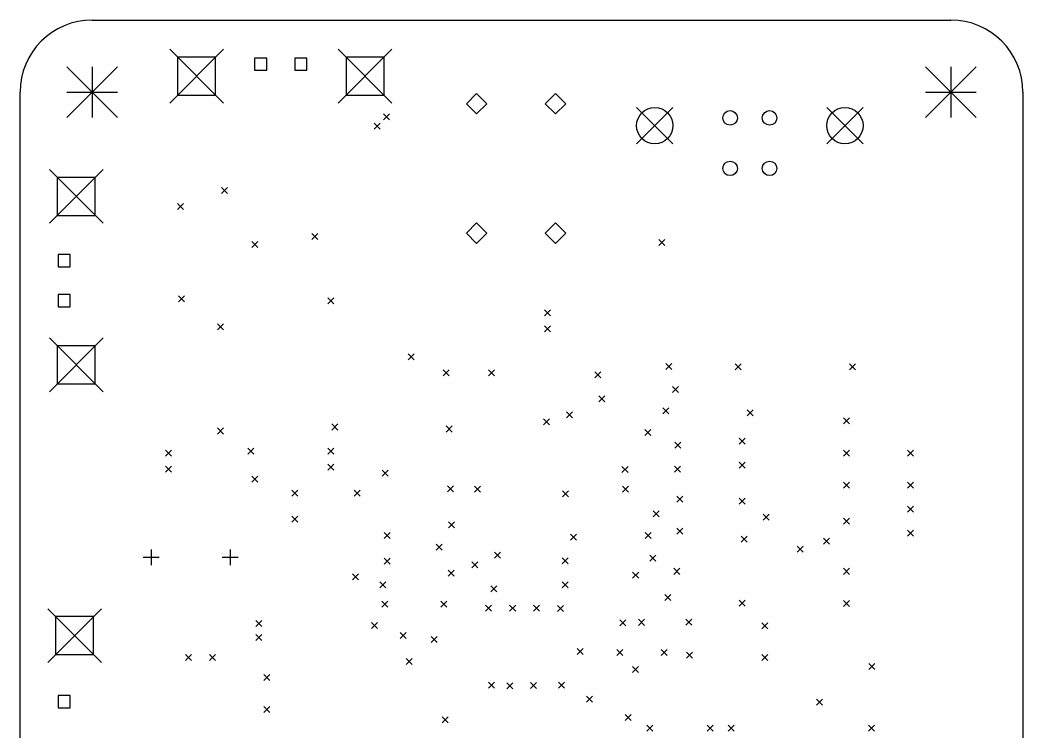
# Model space of a CAD drawing. Extents: x 4.97 to 7.73, y -6.37 to -2.78.
# Drawn here: x 5.05 to 7.55, y -4.556 to -2.78 of the extents above; entities that cross this region are included whole.
import ezdxf

# ---------------------------------------------------------------- set-up
doc = ezdxf.new("R2010")
doc.units = 0
doc.header["$MEASUREMENT"] = 0
doc.layers.add('BLACK', color=7, linetype='CONTINUOUS')

msp = doc.modelspace()

# ---------------------------------------------------------------- linework, layer by layer
at = {"layer": 'BLACK', "linetype": 'CONTINUOUS'}
for p, q in [((5.23, -2.78), (7.37, -2.78)), ((5.423, -2.853), (5.557, -2.987)), ((5.557, -2.853), (5.423, -2.987)), ((5.5374, -2.8726), (5.4426, -2.8726)), ((5.4426, -2.8726), (5.4426, -2.9674)), ((5.5374, -2.9674), (5.5374, -2.8726)), ((5.6652, -2.8748), (5.6348, -2.8748)), ((5.6348, -2.8748), (5.6348, -2.9052)), ((5.6652, -2.9052), (5.6652, -2.8748)), ((5.7652, -2.8748), (5.7348, -2.8748)), ((5.7348, -2.8748), (5.7348, -2.9052)), ((5.7652, -2.9052), (5.7652, -2.8748)), ((5.843, -2.853), (5.977, -2.987)), ((5.977, -2.853), (5.843, -2.987)), ((5.9574, -2.8726), (5.8626, -2.8726)), ((5.8626, -2.8726), (5.8626, -2.9674)), ((5.9574, -2.9674), (5.9574, -2.8726)), ((5.167, -2.897), (5.293, -3.023)), ((5.293, -2.897), (5.167, -3.023)), ((5.23, -2.897), (5.23, -3.023)), ((7.307, -2.897), (7.433, -3.023)), ((7.433, -2.897), (7.307, -3.023)), ((7.37, -2.897), (7.37, -3.023)), ((5.6348, -2.9052), (5.6652, -2.9052)), ((5.7348, -2.9052), (5.7652, -2.9052)), ((5.05, -5.1), (5.05, -2.96)), ((5.167, -2.96), (5.293, -2.96)), ((5.4426, -2.9674), (5.5374, -2.9674)), ((5.8626, -2.9674), (5.9574, -2.9674)), ((6.1881, -2.963), (6.1625, -2.9886)), ((6.2137, -2.9886), (6.1881, -2.963)), ((6.385, -2.963), (6.3594, -2.9886)), ((6.4106, -2.9886), (6.385, -2.963)), ((7.307, -2.96), (7.433, -2.96)), ((7.55, -2.96), (7.55, -5.1)), ((6.1625, -2.9886), (6.1881, -3.0142)), ((6.1881, -3.0142), (6.2137, -2.9886)), ((6.3594, -2.9886), (6.385, -3.0142)), ((6.385, -3.0142), (6.4106, -2.9886)), ((6.5869, -2.998), (6.6775, -3.0886)), ((6.6775, -2.998), (6.5869, -3.0886)), ((7.0609, -2.998), (7.1515, -3.0886)), ((7.1515, -2.998), (7.0609, -3.0886)), ((5.9561, -3.0139), (5.9711, -3.0289)), ((5.9711, -3.0139), (5.9561, -3.0289)), ((5.9325, -3.0375), (5.9475, -3.0525)), ((5.9475, -3.0375), (5.9325, -3.0525)), ((5.123, -3.153), (5.257, -3.287)), ((5.257, -3.153), (5.123, -3.287)), ((5.2374, -3.1726), (5.1426, -3.1726)), ((5.1426, -3.1726), (5.1426, -3.2674)), ((5.2374, -3.2674), (5.2374, -3.1726)), ((5.5525, -3.1975), (5.5675, -3.2125)), ((5.5675, -3.1975), (5.5525, -3.2125)), ((5.4425, -3.2375), (5.4575, -3.2525)), ((5.4575, -3.2375), (5.4425, -3.2525)), ((5.1426, -3.2674), (5.2374, -3.2674)), ((6.1881, -3.2858), (6.1625, -3.3114)), ((6.2137, -3.3114), (6.1881, -3.2858)), ((6.385, -3.2858), (6.3594, -3.3114)), ((6.4106, -3.3114), (6.385, -3.2858)), ((5.7775, -3.3125), (5.7925, -3.3275)), ((5.7925, -3.3125), (5.7775, -3.3275)), ((6.1625, -3.3114), (6.1881, -3.337)), ((6.1881, -3.337), (6.2137, -3.3114)), ((6.3594, -3.3114), (6.385, -3.337)), ((6.385, -3.337), (6.4106, -3.3114)), ((5.6275, -3.3325), (5.6425, -3.3475)), ((5.6425, -3.3325), (5.6275, -3.3475)), ((6.6425, -3.3275), (6.6575, -3.3425)), ((6.6575, -3.3275), (6.6425, -3.3425)), ((5.1752, -3.3648), (5.1448, -3.3648)), ((5.1448, -3.3648), (5.1448, -3.3952)), ((5.1752, -3.3952), (5.1752, -3.3648)), ((5.1448, -3.3952), (5.1752, -3.3952)), ((5.1752, -3.4648), (5.1448, -3.4648)), ((5.1448, -3.4648), (5.1448, -3.4952)), ((5.1752, -3.4952), (5.1752, -3.4648)), ((5.4453, -3.4675), (5.4603, -3.4825)), ((5.4603, -3.4675), (5.4453, -3.4825)), ((5.8175, -3.4725), (5.8325, -3.4875)), ((5.8325, -3.4725), (5.8175, -3.4875)), ((5.1448, -3.4952), (5.1752, -3.4952)), ((6.3575, -3.5025), (6.3725, -3.5175)), ((6.3725, -3.5025), (6.3575, -3.5175)), ((5.5425, -3.5375), (5.5575, -3.5525)), ((5.5575, -3.5375), (5.5425, -3.5525)), ((6.3575, -3.5425), (6.3725, -3.5575)), ((6.3725, -3.5425), (6.3575, -3.5575)), ((5.123, -3.573), (5.257, -3.707)), ((5.257, -3.573), (5.123, -3.707)), ((5.2374, -3.5926), (5.1426, -3.5926)), ((5.1426, -3.5926), (5.1426, -3.6874)), ((5.2374, -3.6874), (5.2374, -3.5926)), ((6.0175, -3.6125), (6.0325, -3.6275)), ((6.0325, -3.6125), (6.0175, -3.6275)), ((6.6598, -3.6363), (6.6748, -3.6513)), ((6.6748, -3.6363), (6.6598, -3.6513)), ((6.8325, -3.6375), (6.8475, -3.6525)), ((6.8475, -3.6375), (6.8325, -3.6525)), ((7.1175, -3.6375), (7.1325, -3.6525)), ((7.1325, -3.6375), (7.1175, -3.6525)), ((6.1045, -3.6525), (6.1195, -3.6675)), ((6.1195, -3.6525), (6.1045, -3.6675)), ((6.2175, -3.6525), (6.2325, -3.6675)), ((6.2325, -3.6525), (6.2175, -3.6675)), ((6.4825, -3.6575), (6.4975, -3.6725)), ((6.4975, -3.6575), (6.4825, -3.6725)), ((5.1426, -3.6874), (5.2374, -3.6874)), ((6.6766, -3.6943), (6.6916, -3.7093)), ((6.6916, -3.6943), (6.6766, -3.7093)), ((6.4925, -3.7175), (6.5075, -3.7325)), ((6.5075, -3.7175), (6.4925, -3.7325)), ((6.6525, -3.7475), (6.6675, -3.7625)), ((6.6675, -3.7475), (6.6525, -3.7625)), ((6.3546, -3.7746), (6.3696, -3.7896)), ((6.3696, -3.7746), (6.3546, -3.7896)), ((6.4125, -3.7575), (6.4275, -3.7725)), ((6.4275, -3.7575), (6.4125, -3.7725)), ((6.8625, -3.7525), (6.8775, -3.7675)), ((6.8775, -3.7525), (6.8625, -3.7675)), ((7.1025, -3.7725), (7.1175, -3.7875)), ((7.1175, -3.7725), (7.1025, -3.7875)), ((5.5425, -3.7975), (5.5575, -3.8125)), ((5.5575, -3.7975), (5.5425, -3.8125)), ((5.8275, -3.7875), (5.8425, -3.8025)), ((5.8425, -3.7875), (5.8275, -3.8025)), ((6.1125, -3.7925), (6.1275, -3.8075)), ((6.1275, -3.7925), (6.1125, -3.8075)), ((6.6075, -3.8013), (6.6225, -3.8163)), ((6.6225, -3.8013), (6.6075, -3.8163)), ((6.8425, -3.8225), (6.8575, -3.8375)), ((6.8575, -3.8225), (6.8425, -3.8375)), ((5.6175, -3.8475), (5.6325, -3.8625)), ((5.6325, -3.8475), (5.6175, -3.8625)), ((5.8175, -3.8475), (5.8325, -3.8625)), ((5.8325, -3.8475), (5.8175, -3.8625)), ((6.6825, -3.8325), (6.6975, -3.8475)), ((6.6975, -3.8325), (6.6825, -3.8475)), ((5.4125, -3.8525), (5.4275, -3.8675)), ((5.4275, -3.8525), (5.4125, -3.8675)), ((7.1025, -3.8525), (7.1175, -3.8675)), ((7.1175, -3.8525), (7.1025, -3.8675)), ((7.2625, -3.8525), (7.2775, -3.8675)), ((7.2775, -3.8525), (7.2625, -3.8675)), ((5.4125, -3.8925), (5.4275, -3.9075)), ((5.4275, -3.8925), (5.4125, -3.9075)), ((5.8175, -3.8875), (5.8325, -3.9025)), ((5.8325, -3.8875), (5.8175, -3.9025)), ((6.5505, -3.8935), (6.5655, -3.9085)), ((6.5655, -3.8935), (6.5505, -3.9085)), ((6.6813, -3.8925), (6.6963, -3.9075)), ((6.6963, -3.8925), (6.6813, -3.9075)), ((6.8425, -3.8825), (6.8575, -3.8975)), ((6.8575, -3.8825), (6.8425, -3.8975)), ((5.6275, -3.9175), (5.6425, -3.9325)), ((5.6425, -3.9175), (5.6275, -3.9325)), ((5.9525, -3.9025), (5.9675, -3.9175)), ((5.9675, -3.9025), (5.9525, -3.9175)), ((6.1155, -3.9415), (6.1305, -3.9565)), ((6.1305, -3.9415), (6.1155, -3.9565)), ((6.1825, -3.9425), (6.1975, -3.9575)), ((6.1975, -3.9425), (6.1825, -3.9575)), ((6.5515, -3.9425), (6.5665, -3.9575)), ((6.5665, -3.9425), (6.5515, -3.9575)), ((7.1025, -3.9325), (7.1175, -3.9475)), ((7.1175, -3.9325), (7.1025, -3.9475)), ((7.2625, -3.9325), (7.2775, -3.9475)), ((7.2775, -3.9325), (7.2625, -3.9475)), ((5.7275, -3.9525), (5.7425, -3.9675)), ((5.7425, -3.9525), (5.7275, -3.9675)), ((5.8825, -3.9525), (5.8975, -3.9675)), ((5.8975, -3.9525), (5.8825, -3.9675)), ((6.4025, -3.9545), (6.4175, -3.9695)), ((6.4175, -3.9545), (6.4025, -3.9695)), ((6.6875, -3.9675), (6.7025, -3.9825)), ((6.7025, -3.9675), (6.6875, -3.9825)), ((6.8425, -3.9725), (6.8575, -3.9875)), ((6.8575, -3.9725), (6.8425, -3.9875)), ((7.2625, -3.9925), (7.2775, -4.0075)), ((7.2775, -3.9925), (7.2625, -4.0075)), ((5.7275, -4.0175), (5.7425, -4.0325)), ((5.7425, -4.0175), (5.7275, -4.0325)), ((6.6283, -4.0043), (6.6433, -4.0193)), ((6.6433, -4.0043), (6.6283, -4.0193)), ((6.9025, -4.0125), (6.9175, -4.0275)), ((6.9175, -4.0125), (6.9025, -4.0275)), ((7.1025, -4.0225), (7.1175, -4.0375)), ((7.1175, -4.0225), (7.1025, -4.0375)), ((6.1181, -4.0319), (6.1331, -4.0469)), ((6.1331, -4.0319), (6.1181, -4.0469)), ((6.6875, -4.0475), (6.7025, -4.0625)), ((6.7025, -4.0475), (6.6875, -4.0625)), ((5.9575, -4.0585), (5.9725, -4.0735)), ((5.9725, -4.0585), (5.9575, -4.0735)), ((6.4225, -4.0625), (6.4375, -4.0775)), ((6.4375, -4.0625), (6.4225, -4.0775)), ((6.6079, -4.0579), (6.6229, -4.0729)), ((6.6229, -4.0579), (6.6079, -4.0729)), ((6.8475, -4.0675), (6.8625, -4.0825)), ((6.8625, -4.0675), (6.8475, -4.0825)), ((7.0525, -4.0725), (7.0675, -4.0875)), ((7.0675, -4.0725), (7.0525, -4.0875)), ((7.2625, -4.0525), (7.2775, -4.0675)), ((7.2775, -4.0525), (7.2625, -4.0675)), ((6.0875, -4.0875), (6.1025, -4.1025)), ((6.1025, -4.0875), (6.0875, -4.1025)), ((6.9875, -4.0925), (7.0025, -4.1075)), ((7.0025, -4.0925), (6.9875, -4.1075)), ((5.3571, -4.12), (5.3965, -4.12)), ((5.3768, -4.1003), (5.3768, -4.1397)), ((5.5539, -4.12), (5.5933, -4.12)), ((5.5736, -4.1003), (5.5736, -4.1397)), ((5.9575, -4.1225), (5.9725, -4.1375)), ((5.9725, -4.1225), (5.9575, -4.1375)), ((6.2325, -4.1075), (6.2475, -4.1225)), ((6.2475, -4.1075), (6.2325, -4.1225)), ((6.4015, -4.1215), (6.4165, -4.1365)), ((6.4165, -4.1215), (6.4015, -4.1365)), ((6.6196, -4.1146), (6.6346, -4.1296)), ((6.6346, -4.1146), (6.6196, -4.1296)), ((6.176, -4.131), (6.191, -4.146)), ((6.191, -4.131), (6.176, -4.146)), ((6.6795, -4.1475), (6.6945, -4.1625)), ((6.6945, -4.1475), (6.6795, -4.1625)), ((7.1025, -4.1475), (7.1175, -4.1625)), ((7.1175, -4.1475), (7.1025, -4.1625)), ((5.8785, -4.1615), (5.8935, -4.1765)), ((5.8935, -4.1615), (5.8785, -4.1765)), ((6.1173, -4.152), (6.1323, -4.167)), ((6.1323, -4.152), (6.1173, -4.167)), ((6.5771, -4.1571), (6.5921, -4.1721)), ((6.5921, -4.1571), (6.5771, -4.1721)), ((5.9465, -4.1815), (5.9615, -4.1965)), ((5.9615, -4.1815), (5.9465, -4.1965)), ((6.2235, -4.1915), (6.2385, -4.2065)), ((6.2385, -4.1915), (6.2235, -4.2065)), ((6.4015, -4.1815), (6.4165, -4.1965)), ((6.4165, -4.1815), (6.4015, -4.1965)), ((6.6575, -4.2125), (6.6725, -4.2275)), ((6.6725, -4.2125), (6.6575, -4.2275)), ((5.1191, -4.2483), (5.2531, -4.3823)), ((5.2531, -4.2483), (5.1191, -4.3823)), ((5.9515, -4.2295), (5.9665, -4.2445)), ((5.9665, -4.2295), (5.9515, -4.2445)), ((6.0985, -4.2295), (6.1135, -4.2445)), ((6.1135, -4.2295), (6.0985, -4.2445)), ((6.2105, -4.2395), (6.2255, -4.2545)), ((6.2255, -4.2395), (6.2105, -4.2545)), ((6.2705, -4.2395), (6.2855, -4.2545)), ((6.2855, -4.2395), (6.2705, -4.2545)), ((6.3295, -4.2395), (6.3445, -4.2545)), ((6.3445, -4.2395), (6.3295, -4.2545)), ((6.3895, -4.2405), (6.4045, -4.2555)), ((6.4045, -4.2405), (6.3895, -4.2555)), ((6.8429, -4.2267), (6.8579, -4.2417)), ((6.8579, -4.2267), (6.8429, -4.2417)), ((7.1025, -4.2275), (7.1175, -4.2425)), ((7.1175, -4.2275), (7.1025, -4.2425)), ((5.2334, -4.2679), (5.1387, -4.2679)), ((5.1387, -4.2679), (5.1387, -4.3627)), ((5.2334, -4.3627), (5.2334, -4.2679)), ((6.5913, -4.2747), (6.6063, -4.2897)), ((6.6063, -4.2747), (6.5913, -4.2897)), ((6.7095, -4.2745), (6.7245, -4.2895)), ((6.7245, -4.2745), (6.7095, -4.2895)), ((5.6375, -4.2775), (5.6525, -4.2925)), ((5.6525, -4.2775), (5.6375, -4.2925)), ((5.9263, -4.2825), (5.9413, -4.2975)), ((5.9413, -4.2825), (5.9263, -4.2975)), ((6.5451, -4.2756), (6.5601, -4.2906)), ((6.5601, -4.2756), (6.5451, -4.2906)), ((6.8988, -4.2834), (6.9138, -4.2984)), ((6.9138, -4.2834), (6.8988, -4.2984)), ((5.6375, -4.3125), (5.6525, -4.3275)), ((5.6525, -4.3125), (5.6375, -4.3275)), ((5.9975, -4.3075), (6.0125, -4.3225)), ((6.0125, -4.3075), (5.9975, -4.3225)), ((6.0745, -4.3175), (6.0895, -4.3325)), ((6.0895, -4.3175), (6.0745, -4.3325)), ((6.4387, -4.3475), (6.4537, -4.3625)), ((6.4537, -4.3475), (6.4387, -4.3625)), ((6.5378, -4.3498), (6.5528, -4.3648)), ((6.5528, -4.3498), (6.5378, -4.3648)), ((6.6481, -4.3499), (6.6631, -4.3649)), ((6.6631, -4.3499), (6.6481, -4.3649)), ((5.1387, -4.3627), (5.2334, -4.3627)), ((5.4625, -4.3625), (5.4775, -4.3775)), ((5.4775, -4.3625), (5.4625, -4.3775)), ((5.5225, -4.3625), (5.5375, -4.3775)), ((5.5375, -4.3625), (5.5225, -4.3775)), ((6.0125, -4.3725), (6.0275, -4.3875)), ((6.0275, -4.3725), (6.0125, -4.3875)), ((6.711, -4.3567), (6.726, -4.3717)), ((6.726, -4.3567), (6.711, -4.3717)), ((6.8988, -4.3625), (6.9138, -4.3775)), ((6.9138, -4.3625), (6.8988, -4.3775)), ((6.577, -4.392), (6.592, -4.407)), ((6.592, -4.392), (6.577, -4.407)), ((7.1657, -4.385), (7.1807, -4.4)), ((7.1807, -4.385), (7.1657, -4.4)), ((5.6575, -4.4125), (5.6725, -4.4275)), ((5.6725, -4.4125), (5.6575, -4.4275)), ((6.2175, -4.4313), (6.2325, -4.4463)), ((6.2325, -4.4313), (6.2175, -4.4463)), ((6.2631, -4.4334), (6.2781, -4.4484)), ((6.2781, -4.4334), (6.2631, -4.4484)), ((6.3225, -4.4325), (6.3375, -4.4475)), ((6.3375, -4.4325), (6.3225, -4.4475)), ((6.3925, -4.4313), (6.4075, -4.4463)), ((6.4075, -4.4313), (6.3925, -4.4463)), ((5.1752, -4.4648), (5.1448, -4.4648)), ((5.1448, -4.4648), (5.1448, -4.4952)), ((5.1752, -4.4952), (5.1752, -4.4648)), ((6.4618, -4.4665), (6.4768, -4.4815)), ((6.4768, -4.4665), (6.4618, -4.4815)), ((7.035, -4.4736), (7.05, -4.4886)), ((7.05, -4.4736), (7.035, -4.4886)), ((5.1448, -4.4952), (5.1752, -4.4952)), ((5.6575, -4.4925), (5.6725, -4.5075)), ((5.6725, -4.4925), (5.6575, -4.5075)), ((6.1025, -4.5175), (6.1175, -4.5325)), ((6.1175, -4.5175), (6.1025, -4.5325)), ((6.5582, -4.5122), (6.5732, -4.5272)), ((6.5732, -4.5122), (6.5582, -4.5272)), ((6.6125, -4.5387), (6.6275, -4.5537)), ((6.6275, -4.5387), (6.6125, -4.5537)), ((6.7625, -4.5387), (6.7775, -4.5537)), ((6.7775, -4.5387), (6.7625, -4.5537)), ((6.8151, -4.5387), (6.8301, -4.5537)), ((6.8301, -4.5387), (6.8151, -4.5537)), ((7.1653, -4.5386), (7.1803, -4.5536)), ((7.1803, -4.5386), (7.1653, -4.5536))]:
    msp.add_line(p, q, dxfattribs=at)
at = {"layer": 'BLACK'}
for centre, radius in [((6.6322, -3.0433), 0.0453), ((7.1062, -3.0433), 0.0453), ((6.82, -3.024), 0.0181), ((6.9184, -3.024), 0.0181), ((6.82, -3.15), 0.0181), ((6.9184, -3.15), 0.0181)]:
    msp.add_circle(centre, radius, dxfattribs=at)
for centre, start, end in [((5.23, -2.96), 90, 180), ((7.37, -2.96), 0, 90)]:
    msp.add_arc(centre, 0.18, start, end, dxfattribs=at)

doc.saveas('drawing.dxf')
